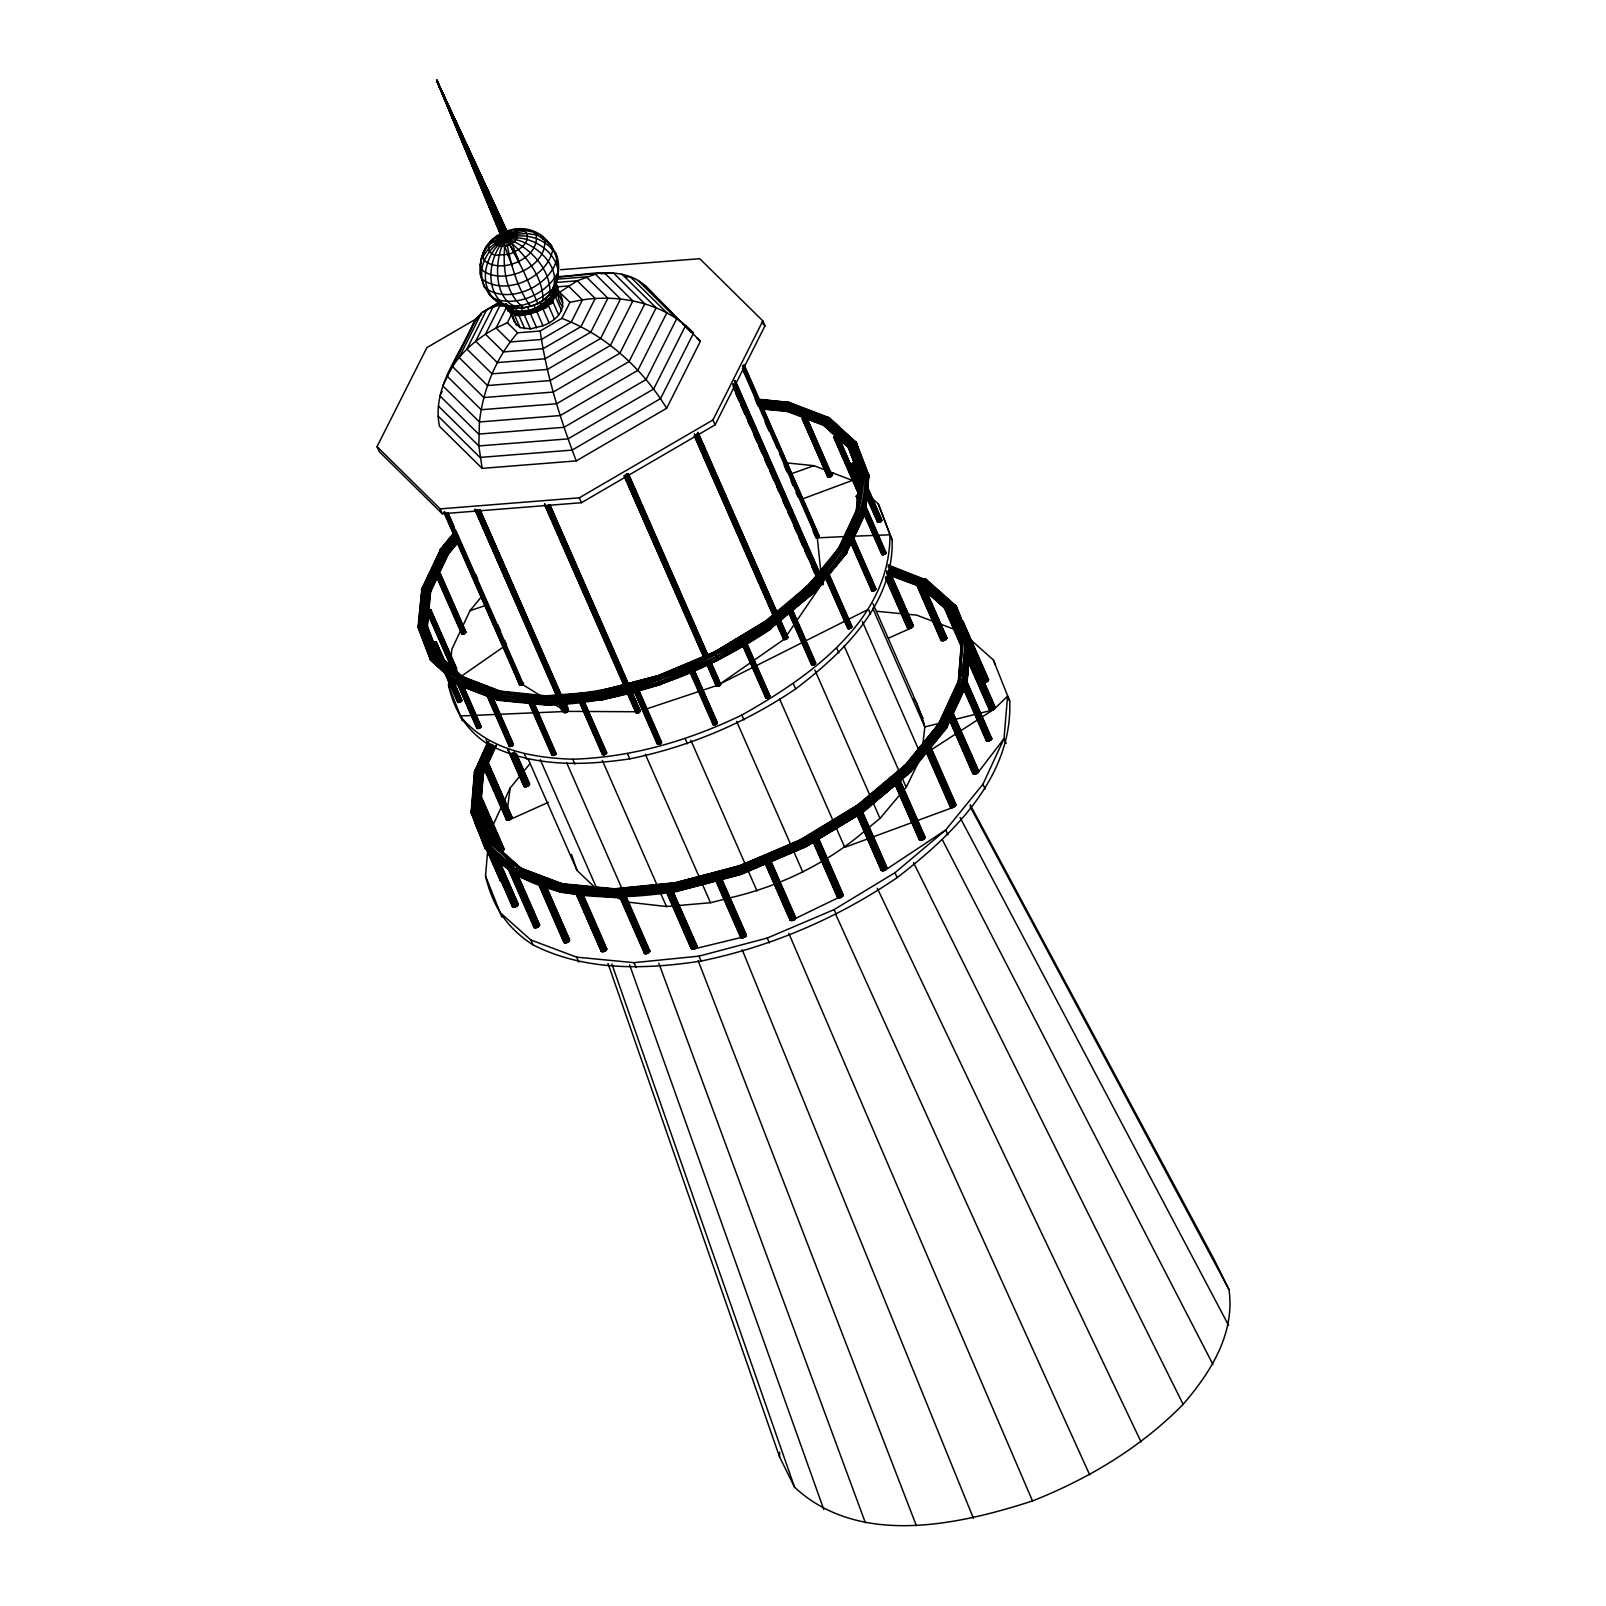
<?xml version="1.0" encoding="UTF-8"?>
<svg xmlns="http://www.w3.org/2000/svg" width="1606" height="1606" viewBox="0 0 1606 1606"><rect width="100%" height="100%" fill="white"/><g stroke="black" fill="none" stroke-linecap="round" stroke-linejoin="round"><path stroke-width="1.5" d="M790.835 917.849C787.402 921.302 794.809 921.342 795.592 918.391L843.27 895.305L817.876 837.007M970.144 804.686L1214.016 1259.325L1228.971 1289.518C1235.295 1333.422 1210.623 1372.508 1183.14 1404.327C1140.822 1447.468 1088.466 1478.785 1032.517 1500.948C957.537 1525.198 858.768 1547.04 794.548 1487.176L779.593 1456.983L779.633 1452.185M556.218 276.674C585.246 275.871 620.338 264.127 645.21 285.587L700.397 341.275L666.651 408.265L576.253 460.902L482.161 468.37L439.482 426.293C431.633 387.929 459.858 355.127 474.011 322.284L481.559 312.889L499.526 302.169M510.788 310.841L507.877 310.179L509.965 307.81M862.603 461.966L856.159 442.312L828.957 417.68L789.088 402.383L759.718 399.392M941.477 638.365C939.028 642.219 947.159 640.894 946.777 637.702L926.281 591.008M485.534 848.811C481.218 843.311 493.845 838.352 493.443 845.78L480.274 812.275C480.977 805.309 467.747 808.3 471.923 814.182L485.534 848.811L517.835 876.093M454.157 532.59L440.365 549.372L440.807 552.906M445.785 555.556C452.751 554.351 444.059 544.916 440.365 549.372M761.184 404.05L784.973 406.459L822.814 420.993L848.37 444.24L859.872 474.593L856.46 512.796C854.432 504.224 871.034 510.206 863.586 515.325M867.862 478.468C872.439 472.887 860.736 469.313 859.511 475.577L856.179 511.832M644.648 951.314C641.697 956.835 654.284 951.234 648.162 949.768M460.842 685.079L458.814 685.3L430.207 659.404C428.019 654.184 437.755 650.008 438.839 656.131L426.594 624.031C423.843 620.578 416.737 623.429 418.303 627.986L430.749 660.287L457.911 684.939L497.78 700.256L547.385 705.215L548.549 704.191M461.645 632.884L463.331 634.27L465.901 632.041L440.425 573.984L437.535 574.045M530.402 312.829L530.1 314.013L529.237 310.179M427.758 610.441L431.151 610.059L429.846 612.187L455.201 669.943L456.606 668.477L455.321 667.413M492.259 744.582L480.937 769.073L477.665 808.38L490.874 842.006L521.85 869.308C518.858 864.47 511.792 871.396 515.205 875.21L558.908 891.611L613.673 896.871L677.652 890.447L677.049 891.41C611.605 901.367 531.767 903.194 484.992 847.988L471.1 812.415L474.533 771.021C476.179 765.62 486.738 769.997 482.543 774.634L495.973 745.606M508.419 308.051C501.775 305.12 511.33 305.04 513.679 309.938M556.419 288.558L557.704 286.711L554.933 282.315M458.312 700.296C454.618 705.094 466.001 700.116 459.978 699.574M456.265 681.125L476.862 728.08C478.849 730.168 483.547 725.169 479.331 725.551M938.807 725.631C937.402 719.187 949.166 723.061 946.536 728.02L911.184 771.502L899.641 781.259M509.825 744.361C506.111 749.139 517.513 744.18 511.491 743.618M528.314 701.521L551.862 755.141L555.656 754.398L554.873 752.552M919.696 585.528L949.628 612.488L920.198 586.331C917.729 583.038 921.744 577.277 925.678 579.003L956.052 606.004L959.083 616.804M578.903 700.778L602.451 754.398C604.418 756.486 609.136 751.508 604.92 751.869M633.868 690.399L657.396 744.02L660.789 743.638L660.909 741.45M987.168 738.338C982.069 744 996.463 739.463 990.139 737.295M713.807 722.841C710.053 727.618 721.475 722.72 715.473 722.118M765.901 696.201C763.593 700.316 773.088 696.241 768.551 695.057M813.319 662.415C819.903 661.451 809.966 668.377 811.793 663.358M456.305 543.37L448.516 552.845L429.585 593.276C434.423 587.997 421.675 583.46 421.475 590.366L440.004 551.019L453.876 534.136M847.647 627.263C846.763 631.038 854.814 626.621 850.618 625.738M426.252 628.869L426.594 624.031M872.901 588.559C867.601 592.674 879.385 590.325 874.608 588.117M486.799 848.129L512.414 906.547C514.502 908.996 520.986 903.897 516.49 903.094M858.146 497.057L856.319 496.374L858.347 494.307M863.265 512.234L881.794 554.431L885.167 554.09L885.729 552.042M859.913 475.316L855.034 464.214L852.063 463.933L855.235 461.665M866.818 497.559L877.538 521.99L880.389 521.97L881.855 520.143L866.136 484.289M626.942 692.226L635.936 712.703L638.786 712.683L639.871 710.314M859.029 488.866L835.682 435.427L833.634 437.494L837.549 437.093M783.507 638.465C784.089 641.998 790.895 636.357 786.097 636.598M742.574 366.208L817.755 537.488L818.458 534.979M471.381 813.359L474.874 770.197M475.517 769.475L472.164 809.645L485.674 843.993L515.104 870.191L558.466 886.472L612.809 891.691L674.42 885.528L739.081 868.364L802.418 841.403L860.113 806.473L908.213 765.962L943.445 722.6L963.419 679.378L966.772 639.208L953.261 604.86L949.166 606.968L948.122 610.059L961.512 644.468L948.122 610.059L919.455 584.524L886.592 572.198M472.927 802.277L472.746 814.864M473.911 790.373L474.513 783.226M479.471 811.612L480.294 801.755M480.897 794.348L481.941 782.042M483.306 771.261L479.913 813.218L483.587 772.185M969.562 638.786L993.311 659.925L1009.712 701.079C1012.804 777.003 952.84 834.859 897.132 877.619C837.91 918.01 771.362 946.516 701.139 961.05C644.829 969.663 585.126 971.269 533.011 944.87C506.773 927.887 492.721 906.266 485.534 876.073L487.622 851.14M833.534 432.777L826.187 426.112L806.132 418.483L802.639 419.387L804.305 416.777M802.257 418.845L827.732 476.902L830.583 476.882L831.527 476.199L806.312 416.757M831.527 476.199L831.286 474.372M888.459 570.572L919.736 582.295L948.544 607.951L961.753 641.577L958.24 683.554L961.372 642.52C962.375 638.405 969.723 637.883 970.405 642.42L966.953 683.815L963.961 686.224M958.762 684.417L962.436 640.714L949.166 606.968L920.238 581.211L888.861 569.447M968.88 639.931L965.507 680.342L945.412 723.844L909.96 767.487L861.559 808.26L803.502 843.411L739.764 870.532L674.681 887.797L612.689 894L558.005 888.74L514.382 872.379L484.751 846.001M965.909 685.36L969.663 640.633M966.571 684.658L970.185 641.477L956.574 606.827L924.795 578.682M981.427 717.4L994.435 708.929L1007.564 696.181L1004.031 738.579L982.952 784.19L945.753 829.961L894.984 872.72L834.116 909.598L767.266 938.045L698.991 956.152L633.968 962.656L576.634 957.156L530.863 939.972L499.787 912.328M958.019 682.63C958.22 677.29 967.836 678.716 966.953 683.815L946.536 728.02L943.103 728.943M969.261 645.231L970.405 642.42L956.052 606.004L953.261 604.86M514.683 874.427L558.406 890.828L613.211 896.108L675.343 889.885L740.567 872.58L804.445 845.398L862.623 810.167L911.124 769.294L946.657 725.571L966.812 681.968L970.405 642.42M966.812 681.968L969.823 649.486M421.936 588.519L418.062 626.982L430.749 660.287L434.784 661.351M418.744 623.108L421.495 593.778M419.648 629.612L422.599 587.776M426.473 626.481L429.906 588.8L447.733 550.958L457.068 539.596M426.915 627.966L430.448 589.723L448.255 551.902L457.59 540.539M427.316 626.962L430.689 590.687M869.047 495.571L878.301 504.003L892.113 539.696C894.04 604.077 843.07 652.819 795.653 688.934C745.485 722.881 689.155 746.81 629.753 758.855C582.316 765.921 531.967 767.066 488.244 744.441C466.503 730.529 453.996 710.133 448.496 685.16L448.937 680.382M450.965 658.821L451.848 649.246L470.036 610.641L481.158 597.111M529.338 304.959L530.08 306.264C580.73 293.175 557.001 214.08 507.014 231.003L506.01 232.97L511.471 232.067L516.811 234.295C518.778 241.081 509.805 244.835 504.786 246.621L512.173 265.833M868.063 473.71C870.332 518.999 843.23 557.463 813.74 589.081C769.635 630.857 716.316 661.09 659.424 681.747C586.692 703.006 487.24 722.519 429.966 658.38M864.47 514.763L865.594 502.678M866.517 492.982L867.421 483.306M865.112 514.04L868.645 474.593M532.77 712.863L460.179 715.975C487.381 749.641 531.747 757.871 572.78 759.216C631.78 757.43 688.914 740.547 741.872 715.051C809.083 677.19 890.206 620.679 889.965 534.798L878.301 504.003M856.64 814.202L881.212 870.211C883.019 872.259 889.082 868.685 885.97 866.838M524.379 784.29C521.247 788.666 531.646 786.478 529.097 783.106M602.23 691.483L546.602 695.82L544.534 700.035L546.743 705.235C626.942 702.886 704.211 673.717 770.418 629.251C771.402 626.762 766.785 620.097 764.757 622.205C812.014 585.929 863.366 537.448 861.438 473.007L849.815 442.373L824.039 418.905L785.856 404.25L759.457 401.56M922.868 743.939L924.835 726.936L916.042 701.802L912.67 698.57M888.399 638.184L911.285 627.986L913.332 625.557L911.706 624.533M502.859 240.177L436.712 80.3L509.503 236.905C510.849 241.02 500.068 242.647 503.601 237.889M507.396 809.143L510.146 788.044L519.461 776.621M666.731 892.494L691.263 948.504C693.029 950.611 699.092 947.098 696.101 945.191M543.069 299.921C542.928 275.469 524.198 253.889 506.593 238.451M995.158 707.885L969.402 648.804L969.04 651.113L994.435 708.929L995.238 707.403L993.652 706.339M511.33 869.81L508.7 869.729L508.64 867.943L534.015 925.759C532.61 931.36 544.153 924.153 537.327 923.892M524.419 313.812C523.355 317.526 507.396 315.358 512.856 310.058M861.619 812.134C865.212 812.235 860.254 805.59 858.086 805.048L800.972 839.858L739.161 866.156L675.203 882.698L674.681 887.797L677.049 891.41M765.5 621.402L713.927 652.237L657.978 675.704L600.885 690.62C598.315 692.487 601.688 703.388 603.575 698.068M857.684 807.276L858.086 805.048M921.382 840.219L896.007 782.403L899.721 779.532L925.116 837.348L922.928 839.757L919.274 839.597L894.743 783.567M509.664 237.407L436.712 80.3L505.348 240.619C502.297 263.143 504.043 293.336 523.777 307.75L530.442 306.124C516.188 286.791 510.327 262.059 506.01 238.732M484.992 769.073L506.472 817.996C504.866 821.81 512.776 819.843 511.912 816.812L487.521 761.204M741.31 935.254C737.495 941.257 751.347 934.953 744.18 933.949M547.485 304.437C558.165 305.1 551.842 290.827 546.321 301.787C552.524 302.892 544.474 311.544 542.065 307.569M983.454 682.409C985.622 683.574 990.902 679.639 987.168 678.535M741.591 872.68L741.691 874.266L738.74 865.835M564.569 940.193C561.056 944.167 570.271 943.284 569.488 939.651L546.06 886.271M928.348 749.36L952.96 807.457L927.565 749.641L930.215 748.035L930.356 746.188L956.072 804.827L953.723 807.196L916.625 820.847M479.491 803.06L501.734 851.722L504.063 848.891L480.636 795.532M660.989 683.072C661.311 688.432 655.951 673.295 658.781 676.728M811.632 592.594C818.197 594.22 811.813 583.861 807.778 585.728L764.817 621.683M770.378 860.053L767.969 862.422L765.159 862.663L790.533 920.479M794.448 916.645L795.592 918.391L769.655 858.969M543.009 325.777L530.422 328.869L520.043 327.584L510.949 306.866C527.21 311.203 548.349 302.269 553.869 285.828L555.375 289.261L551.119 297.712L535.36 308.272L543.009 325.777C562.18 317.948 569.488 303.935 555.074 285.507L554.612 285.748M552.986 293.978L554.532 289.702M554.893 296.468C557.764 296.508 559.711 290.024 556.399 289.241C550.738 307.188 519.902 321.622 506.251 305.582M556.901 289.381C551.159 307.609 519.822 322.264 505.97 305.983M557.322 289.622C551.44 307.168 528.896 316.683 511.571 312.086M555.796 296.387L557.683 289.943M556.158 296.207L557.924 290.325M762.629 623.469L714.028 652.658L765.078 621.402M946.677 598.998L944.91 597.211M604.9 947.66C609.718 948.082 603.475 953.522 601.166 951.214L575.691 892.033M601.447 949.347L601.166 951.214M973.256 771.824C971.008 775.678 979.098 774.172 978.596 771.021L953 712.823L951.354 712.361M548.168 295.785C557.543 283.258 562.2 267.359 555.415 252.142M523.255 311.162L523.777 315.077M505.99 879.365L505.007 877.538M502.116 881.513L500.49 881.032L474.894 822.834L475.456 821.328M474.011 322.284L442.774 385.821L479.431 421.956L478.829 445.946L482.161 468.37M904.238 766.965L939.51 722.64L959.143 680.161M911.184 771.502L909.137 766.644L904.901 765.219L857.363 805.289M761.425 402.865L785.314 405.294L823.316 419.889L848.972 443.236L860.535 473.71L857.202 509.283L838.352 549.674C838.794 543.912 848.791 548.71 846.663 553.187L814.021 592.815M816.069 839.456L841.444 897.272L838.493 897.915L813.118 840.079L817.876 837.489L843.27 895.305M837.569 896.068L838.493 897.915M562.963 306.545C552.605 298.214 562.522 268.985 550.738 297.732M556.519 278.541L558.246 274.445M551.922 754.097L551.862 755.141M551.982 291.328C563.766 265.532 532.931 240.739 509.202 238.411L436.712 80.3L503.24 240.559M882.617 552.625L881.794 554.431M877.619 520.946L877.538 521.99M523.737 683.253L519.441 684.738L510.808 662.656M559.751 702.866C559.972 718.043 575.229 713.606 564.148 701.641M636.759 710.896L635.936 712.703M487.903 741.992L474.493 771.944L488.124 742.173M488.947 741.751L476.38 768.953L473.047 808.942L486.498 843.15L515.807 869.247L558.988 885.448L613.111 890.647L674.46 884.505L738.86 867.421L801.936 840.58L859.371 805.79L907.27 765.44L942.361 722.258L962.255 679.218L965.587 639.228L952.137 605.02L922.828 578.923M476.761 768.491L479.792 761.947M484.831 751.046L487.843 744.522M488.907 743.819L477.444 768.632L474.131 808.44L487.501 842.488C533.955 896.148 612.388 892.976 676.507 883.441L676.929 884.223M490.011 743.839L478.608 768.531L475.296 808.159L488.625 842.066L517.674 867.923L561.719 884.264M491.155 744.1L479.792 768.692L476.5 808.139L489.77 841.885L518.698 867.641L563.565 884.364L519.682 867.641M493.223 745.224L481.941 769.655L478.668 808.842L491.858 842.367L521.328 868.505M494.026 746.027L482.764 770.398L479.491 809.524L493.464 844.756L522.131 870.271M482.703 772.928L495.15 746.007M483.185 773.931L496.555 744.983M489.067 833.675L510.146 788.044M635.956 711.759L628.006 693.37M716.437 684.879C715.453 687.89 722.158 685.682 720.291 683.554M827.813 475.858L827.732 476.902M938.607 723.904L958.481 680.884M966.29 681.105L946.155 724.687L910.642 768.371L862.161 809.223L804.004 844.435L740.165 871.616L674.982 888.901L612.87 895.124L558.105 889.844L514.402 873.443L484.731 847.045M945.954 728.582L967.033 682.891M421.555 589.402L440.947 548.79M423.783 586.953L429.966 573.844M435.126 562.903L440.265 551.962M429.746 591.59L436.129 578.019M439.321 571.254L446.769 555.435L457.851 542.326M430.247 592.534L448.475 553.709M838.352 548.81L856.56 510.005M839.697 548.389L842.849 541.724M844.937 537.267L855.416 515.024M865.212 511.25C840.54 579.545 779.111 624.995 717.581 658.46C649.105 691.142 571.856 712.281 495.832 698.51L496.495 692.788L499.687 690.921M844.314 554.251L862.563 517.473M845.298 554.13L865.493 512.214M833.173 473.047L831.848 475.818L806.493 418.062M821.047 585.206L821.75 583.801M903.094 790.955L906.185 787.281L920.379 758.313M504.465 240.619L506.271 240.418L504.465 240.619C493.243 260.975 493.062 307.71 523.777 307.75M560.594 269.728L699.734 258.686L762.85 320.919L764.998 325.817L715.092 424.867L581.432 502.718L442.272 513.759L379.177 451.527L377.029 446.649L426.915 347.579L478.668 317.446M442.092 391.543L439.903 395.879L478.648 434.082L564.047 427.296L646.094 379.518L676.708 318.711L637.983 280.508M506.151 308.051L496.093 328.025C475.617 338.906 457.569 355.167 446.97 376.005L481.178 409.731L556.62 403.748L629.09 361.531L656.151 307.83L621.944 274.084M438.257 416.235L480.013 457.429L572.097 450.102L660.568 398.589L693.591 333.024C665.466 303.574 621.763 293.938 582.456 299.88L571.294 322.043L541.363 339.468L510.226 341.958L496.093 328.025L507.396 322.726L511.431 314.696M625.296 277.055L630.194 276.674L666.831 312.809L637.863 370.344L560.233 415.552L479.431 421.956C483.065 389.375 496.073 357.656 517.614 332.803L540.178 331.017L561.839 318.389L569.929 302.329L582.456 299.88L568.343 285.948L556.359 286.892M685.662 325.476L653.682 388.973L568.022 438.86L478.829 445.946L438.398 406.057M377.029 446.649L440.124 508.881L579.284 497.82L712.944 419.969L762.85 320.919M507.074 235.62L512.133 229.738L522.653 229.317M804.044 846.101L805.007 847.326L800.972 839.356L857.644 805.028M919.535 838.151L919.274 839.597M665.888 890.688L668.076 891.25L693.471 949.066L740.788 937.583L715.393 879.747L717.962 879.927L720.853 877.739L746.248 935.555M538.693 882.878L539.034 884.966L542.607 884.264L567.982 942.08M950.591 805.369L950.451 807.216L952.96 807.457M514.442 312.588L512.595 313.732L508.239 310.982M821.128 584.945L784.029 639.429L776.561 623.128L783.587 639.128M517.815 311.082L517.273 314.876L524.319 314.274M551.601 300.483L556.238 294.42L553.227 293.697M552.042 300.683L556.238 294.42M552.464 300.784L556.459 294.821M976.849 773.47L951.475 715.654L953 712.823M500.851 879.144L500.49 881.032M543.129 308.774L541.302 305.361M517.473 308.252C478.849 308.051 466.162 250.837 500.41 233.954M503.722 240.679C488.585 257.984 484.269 290.786 505.107 305.401C521.308 308.312 538.01 301.426 550.035 290.746C549.071 266.636 528.374 246.521 506.813 238.27M487.501 687.669L487.18 685.842L484.47 686.605M530.241 314.013L523.295 314.977M657.777 742.574L657.396 744.02M512.956 904.62L512.414 906.547M554.07 704.07L564.69 710.655L563.867 712.261M522.552 772.807L530.301 763.272M819.923 585.046L823.035 584.464L823.216 582.275M904.218 766.223L940.313 722.278L960.027 679.619L963.339 639.991L950.009 606.104L920.961 580.248L889.443 568.424M905.804 765.058L938.566 724.748M915.42 754.398L918.532 750.564M921.643 746.73L926.321 740.988M929.452 737.134L932.564 733.3M908.354 771.683L913.814 766.403M930.516 745.846L941.136 732.778M909.277 772.004L946.898 726.454M946.857 727.297L910.08 772.064M440.044 550.135L453.896 533.292M453.916 533.634L441.75 548.429L423.482 587.214L420.11 623.329L431.853 654.264C459.175 688.111 503.782 696.382 544.996 697.727C604.278 695.92 661.712 678.957 714.911 653.341C782.463 615.299 863.968 558.507 863.727 472.224L852.003 441.269L825.946 417.58L824.039 418.905L822.573 422.157L823.476 425.128L850.738 449.319L823.476 425.128M453.856 534.778L442.734 548.288L424.566 586.893L421.194 622.807L432.877 653.582C473.549 701.722 543.27 699.835 600.263 691.564C659.644 679.519 715.935 655.609 766.102 621.663M446.448 544.454L451.065 538.813M454.879 534.959L443.818 548.409L425.751 586.792L422.398 622.526L434.021 653.16C490.312 715.814 587.033 696.723 658.44 676.086M455.943 535.38L444.942 548.77L426.955 586.973L423.623 622.526L435.186 653.02L464.254 679.258M455.401 537.91L446.006 549.332L428.099 587.374L424.767 622.787L436.671 653.662M456.325 538.693L446.95 550.095L429.103 588.017L425.791 623.309L437.274 653.562L463.993 678.214L436.29 653.14M448.957 551.701L453.735 545.899M447.572 555.054L459.115 541.142M839.215 547.485L807.156 586.772L807.778 585.728M807.216 587.575L819.682 572.419M822.794 568.624L827.451 562.943M832.129 557.262L835.24 553.468M810.649 584.704L813.76 580.91M846.964 551.561C769.053 656.071 625.959 718.906 496.334 699.353L495.832 698.51M813.379 592.995L846.964 552.444M881.774 868.264L881.212 870.211M868.866 827.552L880.008 818.418L900.022 794.609M908.133 625.999L907.872 628.267L911.285 627.986L887.857 574.607M554.873 285.165L555.254 282.596M990.079 707.744L989.718 710.033L993.833 709.39L969.422 653.803M490.011 242.586L497.318 235.761L500.691 235.58L495.993 241.081L496.254 244.373L501.594 246.601L507.054 245.718M508.158 235.54L516.971 229.357L528.515 230.039M846.101 553.769L865.453 513.157L868.926 475.577L856.159 442.312C852.947 439.04 846.543 443.115 848.309 447.391L859.752 477.584L848.048 445.324L822.573 422.157L784.852 407.663L759.879 405.113M553.106 299.037C542.768 309.797 526.427 316.944 511.591 312.568M547.847 304.718L553.327 299.439M553.448 299.82L548.188 304.899L554.431 319.112M503.481 240.077C486.518 253.065 478.207 280.689 493.162 298.174C516.63 307.81 547.305 294.018 558.286 271.715C555.014 248.368 528.936 235.138 507.094 237.869M451.888 668.879L455.702 668.136L453.815 670.505M477.665 726.273L476.862 728.08M603.254 752.592L602.451 754.398M847.045 531.124L846.081 532.63L847.366 533.373M857.283 805.77L905.543 765.058M911.385 770.157C846.462 832.109 763.292 872.459 675.765 890.668M804.807 847.165L862.944 812.154L911.405 770.92M862.663 812.395L895.947 784.37M764.898 622.927C812.455 586.27 864.47 537.528 862.522 472.485L850.859 441.69L824.942 418.122L786.538 403.387L759.999 400.677M775.015 624.272L769.374 628.99L814.463 592.393M780.636 619.575L784.39 616.443M790.032 611.725L793.786 608.594M797.54 605.462L812.556 592.915M769.977 629.251L814.643 591.771M865.172 830.583C826.468 863.887 778.79 886.713 729.104 898.035M562.903 883.822C557.443 881.835 555.937 894.241 562.02 891.992M497.78 700.256L500.269 699.272M961.653 623.871L963.219 621.883L961.091 620.739M508.5 236.062L513.779 232.348L521.207 229.879L533.112 231.967L550.999 244.634L557.162 257.442C552.042 286.089 507.416 306.144 484.209 287.072L479.953 273.502L480.836 259.489L485.956 247.324L493.383 238.933L503.521 237.708L490.472 242.365L483.567 252.082L480.134 264.91L481.659 269.567L481.659 278.661C504.244 297.23 547.726 277.697 552.685 249.813C542.206 237.527 524.5 233.271 509.162 237.307M460.5 676.809L502.558 647.539M802.097 642.661L720.271 683.775L784.27 639.188M502.758 239.113L436.712 80.3L507.255 240.238L509.283 238.591M548.71 303.875L542.948 307.83L529.578 313.27M542.587 308.312L548.85 304.257M542.828 308.573L548.891 304.578M575.671 893.217L580.388 892.675L605.763 950.491M503.14 239.756C492.078 245.979 483.888 257 481.659 269.567C501.875 287.213 549.212 266.696 544.414 238.772L540.74 235.159M923.53 754.76L977.291 720.07M432.958 642.541L436.35 642.159L446.247 664.683M432.857 644.729L436.35 642.159M507.195 240.137L509.202 238.411L436.712 80.3L503.842 240.82M561.297 883.621L615.941 888.921C611.364 887.797 611.505 899.099 616.102 897.212M803.281 839.215L807.437 836.686M811.592 834.176L826.167 825.343M832.41 821.569L836.565 819.04M840.741 816.531L855.295 807.698M846.181 820.586L850.397 818.036M812.937 841.624L804.465 846.743L770.86 861.057M819.281 837.77L829.88 831.366M834.096 828.796L840.46 824.962M844.696 822.392L857.383 814.704M741.269 873.945L804.987 846.824L863.024 811.672M805.007 847.326L813.539 842.146M817.815 839.557L858.387 814.985M720.592 649.527L726.936 645.732M741.691 636.859L745.907 634.33M752.23 630.536L756.466 627.986M717.28 659.323L770.719 628.468M717.721 660.006L770.659 628.97M804.987 846.824L862.944 812.154M495.451 238.19L499.727 235.68M498.763 302.872L481.559 312.889L459.095 357.496L487.521 385.54L550.175 380.562L610.38 345.491L632.864 300.884L604.438 272.859L556.84 277.276M501.152 302.47L486.759 309.617L466.884 349.044L492.018 373.837L547.425 369.44L600.644 338.424L620.518 298.997L595.384 274.204L577.237 280.789L559.691 292.252L569.929 302.329M481.599 314.635L477.303 317.125L452.43 366.529L483.888 397.545L553.267 392.045L619.896 353.22L644.789 303.835L613.311 272.819L600.925 273.803M503.903 303.594L492.821 307.328L475.717 341.255L497.338 362.575L545.016 358.8L590.807 332.121L607.911 298.194L586.29 276.854L555.295 279.324M668.076 891.25L670.324 890.346L695.699 948.162M806.513 640.433L868.424 609.336L870.572 614.235M509.102 236.323L515.606 233.111L524.52 231.264L526.728 233.432C530.241 244.493 516.389 251.64 507.797 254.712M507.074 304.999C516.309 318.108 536.464 309.556 546.843 301.848L545.317 298.395M536.585 311.403L543.109 308.211M543.189 308.493L530.1 314.013L536.504 310.841M536.846 311.845L543.189 308.693M502.999 239.314L495.752 242.847L488.304 249.03L482.984 256.558L484.249 260.413C500.972 275.007 540.098 258.024 536.143 234.958L526.728 233.432L516.811 234.295L509.002 236.865M548.369 802.297L509.825 819.642L485.413 764.034M644.548 953.542L619.173 895.726L622.646 895.305L648.021 953.121M461.866 634.169L436.25 576.173L439.121 576.112L440.425 573.984M452.531 668.196L428.14 612.669L429.846 612.187M847.546 530.803L848.711 530.422M738.68 866.116L801.173 839.516M739.503 866.738L746.348 863.807M750.925 861.86L757.771 858.949M762.348 857.002L769.214 854.091M773.771 852.144L798.905 841.444M766.383 862.964L741.731 873.463L722.74 878.482M741.53 874.246L766.524 863.446M771.021 861.679L805.068 847.205M657.898 675.965L714.168 652.237L718.043 660.427M661.09 675.745L668.036 672.814M672.653 670.866L679.599 667.955M681.245 674.52L688.01 671.669M715.453 660.969L661.11 683.875L629.873 692.025L638.786 712.683M718.183 660.006L660.608 684.276L601.909 699.614M716.276 685.762L718.284 684.939M508.881 231.585L507.014 231.003L509.022 231.525M506.01 232.97L508.279 232.047L508.138 230.541M537.97 303.835L523.094 270.189L507.657 240.9L508.921 243.008L511.491 241.984L508.279 232.047M508.921 243.008L512.956 250.275L514.342 249.733L511.491 241.984M512.956 250.275L517.794 258.666L514.342 249.733M791.116 404.07L788.225 402.423L785.856 404.25L784.852 407.663L786.498 411.236L826.187 426.112M762.77 408.827L789.028 411.156L760.883 408.125M801.695 499.245L852.364 480.415L856.078 483.787M867.943 838.794L844.756 847.346L835.722 826.789M872.58 837.087L911.987 822.573M790.553 474.051L813.961 465.68L852.364 480.415M646.977 708.788L716.597 685.601M470.036 610.641L486.317 605.221M535.38 308.211L529.137 310.319L517.473 311.243M529.759 313.632L536.645 311.243M923.771 586.993L920.198 586.331M674.861 883.039L738.921 865.855M678.394 882.276L736.833 866.778M674.6 883.641C760.702 865.754 842.488 826.066 906.366 765.139C938.225 730.65 967.434 688.653 964.403 639.489L951.013 605.442L921.844 579.465L887.897 566.737M678.916 882.798L693.471 878.944M698.309 877.659L717.701 872.52M722.539 871.235L737.074 867.381M680.041 889.824L713.245 881.011M676.206 891.189L741.771 873.985M676.648 891.45L741.691 874.266M600.524 690.941L658.159 675.745M609.296 689.636L616.363 687.79M639.931 681.647L646.997 679.8M603.414 698.931L625.055 693.29M602.37 699.915L661.15 684.417M500.47 691.222L461.845 676.387C457.61 675.745 454.297 682.289 457.911 684.939M825.946 417.58L829.72 418.283L857.022 444.179M637.803 711.659L640.252 711.056L631.218 690.239M678.696 905.483L710.514 902.733L724.467 899.219M939.309 723.322L924.835 726.936L872.72 608.192M948.945 720.913L992.347 710.113L968.92 656.734M508.921 254.25L494.748 255.374L489.228 251.821L488.726 245.798C493.183 238.652 507.777 243.63 500.771 233.633M522.873 314.374L530.422 313.27M523.074 314.736L530.402 313.612L536.645 327.845M555.375 289.261L556.399 289.241M675.203 882.698L676.507 883.441M614.676 888.76L675.604 882.638M676.046 882.898L614.074 889.122L560.454 883.962M614.235 897.413L677.411 891.069M556.037 703.468L566.015 702.525M573.503 701.802L580.97 701.079M590.948 700.136L598.436 699.413M546.1 704.954L603.153 699.574M527.21 782.885L528.595 782.905M627.886 902.13L666.47 906.527L673.817 905.904M554.993 282.556L577.237 280.789L595.184 298.475L580.991 326.64L542.989 348.763L503.441 351.915L485.494 334.229L499.687 306.063L507.255 305.843M546.602 695.82L547.887 696.06L498.844 690.941M509.805 816.169L511.912 816.812M537.789 712.662L567.821 711.378L636.217 711.759M844.957 536.565L816.611 537.89L779.472 453.314M852.445 536.263L889.965 534.798L892.113 539.696M567.46 938.928L569.488 939.651M502.076 848.129L504.063 848.891M516.991 314.635L523.998 314.917M944.99 636.779L946.777 637.702M876.575 611.264L901.508 613.673M906.507 614.134L916.484 615.098L934.792 621.964M565.974 884.585L577.999 885.749M582.817 886.211L594.842 887.375M599.66 887.837L611.685 888.981M570.15 892.093L575.028 892.555M587.274 893.739L592.172 894.201M559.571 892.153L615.479 897.573M757.972 399.432L789.891 402.664M758.253 399.794L787.362 402.745L827.973 418.243M762.529 406.539L784.953 408.807L822.613 423.281L848.028 446.408L860.354 478.468M762.87 407.563L785.274 409.831L827.251 425.851M761.124 408.868L788.165 411.497M785.013 462.729L813.961 465.68M503.622 692.086L513.579 693.089M518.557 693.591L528.535 694.615M536.002 695.378L543.47 696.141M502.678 699.513L507.516 700.015M517.172 700.999L522.01 701.481M548.007 704.853L496.334 699.353M565.754 711.137L567.821 711.378L563.987 702.003L567.982 711.177M954.707 803.622L956.072 804.827M511.712 313.009L524.178 314.656L530.422 328.869M511.933 313.351L518.216 314.836M977.412 770.197L978.596 771.021M476.059 823.677L474.894 822.834M842.126 893.98L843.27 894.843M516.851 876.073L515.205 875.21M888.158 564.931L926.883 580.408L888.72 566.135M888.279 571.736L919.455 583.44L948.182 608.995L961.291 643.504L946.757 610.099M890.828 573.723L897.613 576.273M886.873 573.201L921.523 586.15M886.893 573.804L920.519 586.431M887.516 574.386L921.784 587.234L950.571 612.87M939.369 623.69L955.369 629.693M531.526 873.784L538.572 876.434M518.858 875.812L539.295 883.481M548.389 886.893L559.751 891.149M788.225 402.423L829.72 418.283M460.842 676.347L498.924 690.981M456.646 683.453L499.466 699.895M457.168 684.317L498.623 700.236M561.839 318.389C605.843 334.831 642.259 368.557 666.651 408.265M614.817 896.851L621.341 899.501M542.848 238.933L546.943 240.639L549.091 244.333M509.503 236.905L436.712 80.3L492.42 213.096M511.973 307.589L499.747 303.153L489.188 294.239L488.063 290.847M924.213 836.345L925.116 837.348M522.412 684.437L541.483 696.261M513.82 313.371L507.897 309.717L505.81 306.405M507.877 310.179L513.418 313.612M507.998 310.6L512.997 313.752M509.303 310.078L514.663 322.284L520.043 327.584M923.831 578.662L956.795 607.811M936.378 590.727L941.939 595.665M504.204 855.376L507.797 858.568M499.446 859.712L490.252 851.541L514.703 907.029M503.12 862.984L510.487 869.549M828.034 417.339L856.721 443.176M827.01 417.319L853.187 441.128L864.972 472.224C867.22 517.072 840.38 555.174 811.15 586.511C767.487 627.886 714.65 657.838 658.299 678.314C585.969 699.373 488.003 718.725 430.99 655.148L419.186 624.051M840.861 439.442L846.362 444.46M822.914 424.285L849.715 448.917L860.314 476.862M430.006 657.276C457.69 691.544 502.819 699.895 544.554 701.28C604.559 699.453 662.696 682.289 716.557 656.352C784.932 617.828 867.441 560.353 867.22 473.007L855.336 441.67M447.592 674.219L452.832 678.977M535.179 232.83L537.99 235.46M645.21 285.587L654.766 295.504M521.448 683.514L522.552 684.557L447.371 513.318M527.932 758.574L577.056 870.452L593.999 886.592M761.485 322.344L764.998 325.817M664.824 306.184L671.95 313.21M682.61 323.729L691.503 332.502M696.843 337.762L700.397 341.275M551.26 248.027L554.03 250.777M507.396 322.726L517.614 332.803M554.512 282.154L557.663 287.153M562.662 302.771L556.258 289.522M506.633 305.24C520.183 321.521 555.656 305.802 555.576 285.366M505.79 306.846L508.56 311.243M970.064 806.433L1228.971 1289.518M960.067 817.514L1228.63 1325.412M942.361 839.757L1212.992 1364.578M517.433 258.807L519.521 263.003L517.794 258.666M913.493 862.603L1183.14 1404.327M918.752 709.531L923.109 718.304M877.318 888.279L1141.083 1441.967M504.585 240.9L436.712 80.3L509.122 236.524M481.258 185.232L436.712 80.3L509.604 237.989M887.215 575.109L910.522 628.287M469.976 157.589L436.712 80.3L478.869 172.765M480.917 177.282L496.354 211.109M501.494 222.391L504.565 229.156M835.843 914.657L1089.711 1474.91M506.352 240.619L436.712 80.3L469.233 152.53M471.261 157.047L475.336 166.08M462.468 139.22L436.712 80.3L508.078 239.776M436.712 80.3L462.789 139.08M464.796 143.596L468.811 152.65M531.044 635.494L475.657 509.965L557.543 696.723M533.051 640.071L550.175 678.856M552.183 683.433L556.218 692.567M564.268 710.816L560.233 701.681L565.011 712.703M993.311 659.925L995.459 664.824M1007.564 696.181L1009.712 701.079M962.857 621.08L988.593 679.699M962.395 620.839L988.473 680.201M961.793 620.719L988.152 680.723M963.259 625.637L987.67 681.245M967.515 637.221L987.028 681.707M968.739 642.059L986.305 682.088M968.94 644.548L985.542 682.369M969.161 646.937L984.779 682.51M969.723 649.145L995.238 707.403M968.9 648.603L994.877 708.407M972.172 657.396L976.167 666.61M979.981 675.203L982.992 682.169M984.88 686.324L987.79 692.989M989.758 697.426L992.689 704.111M969.683 656.432L993.11 709.812M949.266 611.946L955.128 625.296M957.076 629.753L960.007 636.418M947.52 609.979L961.191 641.115M968.157 656.914L991.585 710.294M1006.179 743.458L1004.031 738.579L978.054 772.526L952.679 714.71M976.408 676.608L979.339 683.293M967.414 656.974L990.842 710.334M947.279 612.247L950.21 618.912M952.177 623.369L960.95 643.384M967.776 659.102L990.219 710.253M944.127 605.643L960.709 643.444M967.274 658.882L989.718 710.033M943.023 603.876L961.572 646.134M967.936 660.789L989.396 709.711M942.863 604.378L961.673 647.479M991.825 738.74L965.929 679.719L991.585 739.242M925.277 589.261L946.757 638.184M965.728 681.707L991.183 739.764M924.092 587.555L946.556 638.686M966.21 684.658L990.601 740.266M923.691 588.077L946.155 639.208M922.165 586.331L945.593 639.71M965.507 685.079L989.918 740.687M920.519 584.544L944.91 640.132M964.764 685.421L989.155 741.008M919.756 584.885L944.167 640.473M963.981 685.621L988.393 741.229M918.973 585.106L943.384 640.694M964.222 687.93L987.65 741.31M963.56 687.87L986.987 741.249M917.267 582.978L942.642 640.794M963.038 687.689L986.465 741.069M916.584 582.938L941.979 640.754M916.042 582.757L941.437 640.573M916.464 584.283L941.056 640.272M866.256 484.61L881.835 520.505M866.056 485.353L881.654 520.906M865.955 486.096L881.333 521.288M866.276 488.324L880.911 521.649M866.738 490.874L880.389 521.97M854.472 464.455L860.314 477.785M866.176 491.115L879.827 522.211M853.89 464.616L859.732 477.946M866.557 493.484L879.245 522.372M852.585 462.789L860.374 480.555M866.015 493.544L878.683 522.432M852.264 463.19L860.073 480.957M866.497 495.712L878.201 522.372M852.083 463.572L860.254 482.242M866.096 495.571L877.799 522.231M852.063 463.933L859.993 482.021M839.055 438.177L859.531 484.831M839.015 438.538L860.475 487.421M837.87 436.712L860.294 487.802M836.806 435.226L859.973 488.184M836.264 435.286L839.175 441.951M837.127 437.454L859.551 488.545M835.1 435.668L858.467 489.107M864.53 503.401L886.09 552.946M835.441 438.177L858.849 491.496M864.45 504.465L885.91 553.327M834.156 436.35L836.104 440.807M838.051 445.243L840.982 451.908M842.929 456.345L858.527 491.898M864.369 505.207L877.037 534.075M878.984 538.532L881.915 545.197M834.899 438.237L858.307 491.536M865.112 507.074L885.589 553.729M833.835 436.752L858.788 493.725M864.69 507.436L885.167 554.09M833.655 437.133L858.387 493.584M865.132 509.985L884.645 554.411M864.57 510.226L884.083 554.652M864.972 512.595L883.501 554.813M952.599 712.542L978.616 771.482M856.821 495.23L858.788 499.687M864.409 512.655L882.939 554.853M952.037 712.381L978.435 772.004M856.52 495.632L858.467 500.068M865.293 515.626L881.875 553.387M856.339 496.013L858.648 501.353M863.526 512.475L882.437 554.813M891.711 576.213L913.332 625.557M954.285 719.026L957.216 725.691M959.163 730.148L962.094 736.813M964.042 741.269L966.973 747.934M982.952 784.19L985.1 789.088M856.319 496.374L858.387 501.132M890.808 574.888L913.272 626.039M889.583 573.201L913.011 626.561M952.137 715.212L977.512 773.028M895.104 586.732L898.035 593.397M902.913 604.518L905.844 611.183M907.791 615.64L910.722 622.305M889.142 573.703L912.569 627.083M888.56 574.185L911.987 627.565M950.732 715.995L976.107 773.811M886.612 570.732L888.76 575.631M949.949 716.236L975.324 774.052M950.17 718.585L974.581 774.172M953.723 727.337L972.272 769.595M887.295 577.337L909.739 628.488M949.487 718.544L973.898 774.152M949.909 720.612L973.336 773.992M886.552 577.397L909.016 628.548M949.266 719.488L972.935 773.711M885.91 577.317L908.374 628.468M885.408 577.116L907.872 628.267M886.05 579.023L907.531 627.946M806.674 417.68L832.028 475.436M805.75 418.825L831.105 476.58M805.228 419.126L830.583 476.882M804.666 419.367L830.001 477.123M804.084 419.527L829.419 477.283M802.779 417.701L828.877 477.343M802.458 418.102L828.375 477.283M802.277 418.483L827.993 477.143M853.348 537.448L875.892 588.84M853.428 538.11L875.872 589.201M852.284 536.284L875.692 589.583M851.963 536.665L875.37 589.984M852.525 539.255L874.949 590.346M852.003 539.576L874.427 590.667M851.421 539.817L873.865 590.908M850.839 539.977L873.283 591.068M850.297 540.038L872.72 591.128M850.779 542.206L872.219 591.068M850.377 542.065L871.837 590.928M872.961 603.615L918.19 706.7L924.012 723.342M930.557 747.513L955.931 805.329M930.215 748.035L955.59 805.851M929.713 748.537L955.088 806.353M929.071 748.998L954.466 806.814M926.803 749.781L952.177 807.597M926.1 749.781L951.475 807.597M926.481 751.889L950.893 807.477M926.04 751.628L950.451 807.216M862.322 621.381L918.451 749.239M743.959 364.522L819.201 536.043M744.14 365.807L819.02 536.424M743.819 366.208L818.719 536.805M742.996 365.666L818.277 537.187M743.578 368.256L814.824 530.582L770.719 429.605M743.116 368.436L817.313 537.689L743.016 368.758M947.901 834.839L945.753 829.961L885.689 869.79L860.294 811.953M742.353 368.718L777.465 448.736M755.141 399.191L758.132 406.017M765.118 421.936L769.113 431.03M784.109 465.158L787.101 471.983M791.096 481.077L793.083 485.634M796.074 492.46L798.082 496.997M813.058 531.124L816.049 537.95M828.355 572.84L851.883 626.46M828.094 572.619L851.863 626.822M827.692 572.479L851.682 627.223M827.973 574.286L851.381 627.605M840.299 603.575L843.23 610.24M845.178 614.696L848.109 621.361M827.552 574.667L850.939 627.966M827.03 574.968L850.437 628.287M826.468 575.229L849.855 628.528M825.885 575.37L849.273 628.689M826.287 577.658L848.731 628.749M825.805 577.618L848.229 628.709M825.143 577.237L847.848 628.568M735.126 380.502L819 571.595M735.086 380.863L819.963 574.225M734.906 381.264L819.783 574.607M734.404 381.044L819.461 575.008M821.469 579.565L823.456 584.102M735.167 384.296L818.036 573.101M821.027 579.927L823.035 584.464M734.645 384.597L818.518 575.691M733.601 383.794L817.936 575.871M733.139 384.215L817.354 576.052M732.938 384.015L817.052 576.072M733.601 386.564L816.792 576.112M733.019 386.303L816.31 576.052M736.05 393.952L739.041 400.777M741.049 405.334L745.043 414.428M748.035 421.254L750.022 425.811M754.017 434.905L757.008 441.73M759.016 446.287L762.007 453.113M764.998 459.938L768.009 466.764M769.997 471.301L773.992 480.395M776.983 487.22L778.99 491.777M782.985 500.871L785.976 507.697M787.964 512.254L789.971 516.791M793.966 525.905L796.957 532.73M798.965 537.267L802.96 546.381M804.947 550.918L807.938 557.744M811.933 566.838L814.945 573.663M844.033 645.732L899.159 771.302M902.17 778.147L906.185 787.281M899.641 780.034L925.016 837.85M899.34 780.556L924.735 838.372M898.878 781.078L924.253 838.894M898.276 781.54L923.651 839.356M897.553 781.941L922.928 839.757M896.79 782.222L922.165 840.058M836.686 647.981L838.834 652.879M895.285 782.443L920.68 840.259M895.646 784.571L920.057 840.159M895.164 784.33L919.576 839.938M712.944 419.969L715.092 424.867M792.2 609.316L815.728 662.937M792.3 609.979L815.527 663.679M790.835 608.533L815.226 664.081M791.377 611.123L814.784 664.442M790.875 611.444L814.262 664.764M790.293 611.685L813.7 665.004M789.71 611.846L813.118 665.165M789.168 611.906L812.556 665.225M814.864 670.003L869.99 795.572M873.002 802.438L880.008 818.418M788.666 611.866L812.074 665.165M788.285 611.725L811.672 665.025M894.984 872.72L897.132 877.619M697.927 432.235L776.943 612.267M779.813 618.772L787.924 637.281M698.008 432.917L776.902 612.629M779.512 618.451L787.884 637.642M697.847 433.299L777.123 613.753M779.713 619.836L787.703 638.024M697.446 433.299L776.621 613.713M779.412 620.217L787.402 638.425M697.084 434.062L775.979 613.773M778.97 620.599L786.96 638.786M862.422 811.773L886.994 867.782M696.562 434.363L775.457 614.074M778.448 620.9L786.438 639.108M862.081 811.452L886.934 868.264M696 434.604L774.895 614.315M777.886 621.141L785.876 639.349M861.318 810.95L886.693 868.786M861.9 813.399L865.795 822.292M867.762 826.749L870.673 833.414M872.64 837.87L875.571 844.535M877.518 848.992L883.38 862.322M695.418 434.764L775.296 616.744M777.304 621.301L785.294 639.509M860.876 811.472L886.271 869.308M694.394 433.74L774.694 616.684M776.702 621.261L784.732 639.549M695.077 435.969L774.212 616.664L695.017 436.25M776.22 621.241L784.25 639.509M694.274 435.648L773.831 616.523M859.611 812.375L884.986 870.191M858.849 812.696L884.223 870.512M858.066 812.897L883.461 870.713M857.343 812.977L882.718 870.793M856.681 812.897L882.075 870.713M857.142 814.925L881.553 870.512M793.505 684.036L795.653 688.934M779.593 698.931L833.715 822.232M746.308 642.159L769.836 695.779M745.646 641.778L769.816 696.141M746.248 643.203L769.635 696.522M745.927 643.605L769.334 696.924M745.505 643.966L768.913 697.285M744.983 644.287L768.391 697.606M744.421 644.528L767.829 697.847M743.839 644.689L767.226 698.008M743.277 644.749L766.684 698.068M742.795 644.709L766.182 698.028M741.992 644.026L765.801 697.867M817.675 837.991L843.05 895.827M817.293 838.513L842.668 896.349M816.731 839.015L842.126 896.831M815.306 839.797L840.701 897.613M814.543 840.018L839.918 897.854M813.78 840.119L839.175 897.955M817.454 848.831L819.401 853.288M822.332 859.953L824.279 864.409M830.141 877.759L833.072 884.424M835.02 888.861L837.951 895.546M812.576 839.918L837.951 897.734M812.957 841.444L837.569 897.453M834.116 909.598L836.264 914.476M741.872 715.051L744.02 719.95M552.524 289.983L561.618 310.701M549.613 294.279L558.707 314.997M628.327 473.71L708.668 657.155M710.655 661.712L720.652 684.457L710.615 661.552M628.588 475.557L707.483 655.268M710.474 662.094L720.472 684.839M736.652 721.395L790.774 844.696M792.782 849.253L802.799 872.098M627.284 473.67L707.162 655.649M710.173 662.475L720.15 685.22M626.842 474.031L706.74 656.031M709.732 662.856L719.709 685.601M626.34 474.352L706.218 656.332M709.21 663.158L719.207 685.903M625.758 474.593L705.656 656.573M708.647 663.398L718.625 686.143M625.176 474.754L705.074 656.734M708.065 663.559L718.043 686.304M625.617 477.082L704.512 656.794M707.503 663.619L717.501 686.364M625.135 477.042L704.03 656.754M707.021 663.559L716.999 686.324M624.272 475.798L704.572 658.721M706.58 663.298L716.617 686.163M624.112 475.838L704.311 658.54M706.259 662.957L716.356 685.943M539.977 302.069L549.071 322.786M533.915 305.06L535.42 308.493M693.912 669.481L717.32 722.78M693.892 669.822L717.3 723.142M693.732 670.224L717.119 723.523M693.411 670.605L716.818 723.925M703.789 695.458L706.7 702.123M708.647 706.58L711.578 713.245M692.989 670.987L716.396 724.286M692.467 671.288L715.875 724.607M691.905 671.549L715.312 724.848M690.339 669.481L714.73 725.009M689.777 669.541L714.168 725.069M689.295 669.501L713.666 725.029M689.476 671.027L713.285 724.888M527.551 307.127L529.057 310.56M770.077 859.23L795.753 917.889M772.988 867.722L775.919 874.387M777.866 878.843L793.484 914.416M769.876 861.097L795.251 918.913M788.887 905.523L791.818 912.188M769.354 861.599L794.729 919.415M768.712 862.041L794.087 919.877M767.969 862.422L793.344 920.238M767.186 862.663L792.561 920.499M766.423 862.803L791.818 920.619M765.921 862.743L776.662 887.215M778.609 891.671L781.54 898.336M783.487 902.773L789.349 916.123M765.741 862.803L791.116 920.619M764.717 862.382L790.112 920.218M521.328 308.151L522.833 311.584M515.667 308.071L517.192 311.504M518.517 314.555L524.76 328.788M510.788 310.4L514.663 322.284M507.516 304.658L509.022 308.091M510.367 311.142L516.61 325.376M690.861 740.286L745.987 865.875M747.995 870.432L757.008 890.989M685.3 738.901L687.448 743.799M579.284 497.82L581.432 502.718M767.266 938.045L769.415 942.943M638.305 688.833L661.692 742.494M721.576 878.683L746.348 935.073M638.124 689.576L661.511 742.875M637.803 689.958L661.21 743.277M720.552 878.261L745.927 936.097M637.381 690.339L660.789 743.638M720.07 878.783L745.465 936.599M636.859 690.64L660.267 743.959M719.448 879.245L744.843 937.061M635.314 688.673L659.705 744.2M634.731 688.833L659.122 744.361M718.725 879.626L744.12 937.462M635.153 691.122L658.56 744.421M717.962 879.927L743.337 937.743M634.671 691.062L658.058 744.381M634.27 690.921L657.677 744.24M717.199 880.088L742.574 937.904M716.477 880.108L741.852 937.924M715.875 879.988L741.249 937.824M549.834 504.826L629.211 686.103M549.814 505.609L628.006 684.176M640.051 711.599L630.997 690.56L640.252 711.056M548.871 504.987L627.745 684.698M630.756 691.524L639.73 712M548.429 505.348L627.324 685.059M630.315 691.885L639.308 712.361M547.907 505.669L626.802 685.381M547.345 505.91L626.24 685.621M629.231 692.447L638.224 712.923M546.763 506.071L625.657 685.782M628.649 692.608L637.642 713.084M546.201 506.131L625.095 685.842M628.087 692.648L637.08 713.124M545.016 503.983L623.891 684.437M544.615 504.224L624.614 685.782M627.203 692.467L636.598 713.084M544.474 504.304L623.951 685.401M645.371 754.318L699.493 877.619M702.484 884.464L710.514 902.733M627.605 753.957L629.753 758.855M672.191 889.804L697.064 946.155M672.593 891.049L697.004 946.637M671.689 889.604L696.743 947.159M674.962 898.416L677.893 905.081M679.84 909.538L682.771 916.203M688.633 929.553L690.58 933.989M692.527 938.446L695.458 945.111M670.927 889.865L696.301 947.681M698.991 956.152L701.139 961.05M669.622 890.748L694.996 948.564M668.859 891.069L694.234 948.885M583.922 700.899L606.747 752.893M667.353 891.31L692.728 949.126M583.159 699.955L606.566 753.274M668.036 893.699L673.878 907.049M675.845 911.505L678.756 918.17M680.723 922.627L691.263 948.504M582.858 700.357L606.265 753.676M666.711 891.23L692.106 949.046M666.209 891.009L691.604 948.845M582.436 700.718L605.823 754.037M581.914 701.039L605.321 754.358M581.352 701.28L604.739 754.599M580.77 701.441L604.157 754.76M580.208 701.501L603.615 754.82M579.104 700.035L603.113 754.78M578.943 700.437L602.712 754.639M602.33 760.401L657.456 885.99M660.447 892.836L666.47 906.527M561.136 694.776L479.833 509.564L560.815 695.378M479.772 510.206L560.976 695.177M479.391 510.427L560.655 695.579M563.586 702.223L567.661 711.558M478.929 510.728L559.209 693.631M563.224 702.786L567.239 711.92M477.845 509.785L559.731 696.321M477.283 510.025L559.169 696.562M562.16 703.388L566.155 712.482M476.701 510.186L558.587 696.723M561.578 703.548L565.573 712.642M478.327 514.241L481.338 521.087M483.306 525.684L486.317 532.53M488.344 537.066L490.352 541.644M493.323 548.509L497.378 557.623M499.366 562.2L502.357 569.066M507.396 580.449L510.367 587.334M515.406 598.717L521.448 612.408M523.415 616.985L526.447 623.811M533.453 639.83L537.488 648.924M539.455 653.522L542.507 660.347M547.485 671.79L550.517 678.615M552.484 683.212L554.532 687.749M476.139 510.226L558.025 696.763M559.932 702.063L564.529 712.642M474.894 509.142L557.141 696.582M559.771 702.505L564.128 712.502M474.874 509.503L556.88 696.342M572.78 759.216L574.928 764.115M625.336 894.703L649.888 951.174M566.737 762.85L621.863 888.439M625.276 896.088L649.687 951.696M623.891 894.381L649.266 952.217M623.329 894.883L648.704 952.699M621.883 895.646L647.278 953.462M621.12 895.867L646.495 953.683M620.378 895.947L645.753 953.763M619.715 895.907L645.09 953.723M533.614 701.862L556.138 753.615M533.553 702.906L555.977 754.017M533.232 703.308L555.656 754.398M532.811 703.669L555.234 754.76M475.637 574.466L477.624 579.003M497.599 624.493L500.59 631.319M504.585 640.433L506.593 644.97M531.325 701.762L554.732 755.081M447.974 512.555L453.976 526.306M456.004 530.843L523.235 684.036M447.632 513.137L522.813 684.397M530.763 702.023L554.15 755.322M447.231 513.177L522.291 684.718M530.181 702.183L553.568 755.482M529.619 702.244L553.026 755.543M446.468 513.478L521.729 684.959M528.715 702.063L552.524 755.503M445.243 512.234L521.147 685.12M444.701 512.294L520.585 685.18M444.2 512.234L520.103 685.12M443.818 512.093L519.702 684.979M440.124 508.881L442.272 513.759M633.968 962.656L636.117 967.555M540.258 759.678L596.388 887.536M524.5 754.298L526.648 759.196M582.396 892.896L606.827 948.965M582.255 893.88L606.646 949.467M582.175 894.321L605.603 947.681M581.894 894.401L606.285 949.989M601.005 938.767L603.936 945.452M440.144 573.743L465.881 632.403M439.743 573.603L465.72 632.784M579.726 893.117L605.101 950.933M439.241 573.583L465.419 633.165M438.679 573.643L464.997 633.547M492.741 697.325L513.338 744.281M578.983 893.478L604.358 951.294M438.097 573.804L464.475 633.868M492.46 697.104L513.318 744.642M492.058 696.964L513.157 745.023M578.2 893.719L603.575 951.535M438.558 576.353L463.913 634.109M491.396 696.542L512.856 745.425M516.751 754.519L529.578 783.848M515.867 753.194L529.538 784.33M437.976 576.514L463.331 634.27M490.974 696.924L512.414 745.786M515.606 753.716L529.277 784.852M577.437 893.839L602.832 951.655M490.452 697.225L511.912 746.107M576.755 893.819L602.15 951.655M437.414 576.574L462.769 634.33M514.201 752.01L528.836 785.374M576.674 894.261L601.086 949.869M436.912 576.554L462.267 634.31M488.907 695.257L511.33 746.348M575.53 892.555L601.567 951.495M513.619 752.491L528.254 785.856M488.324 695.418L510.748 746.509M487.762 695.478L510.206 746.569M512.916 752.893L527.551 786.257M486.658 694.013L509.704 746.529M486.498 694.414L509.303 746.388M512.153 753.214L526.788 786.579M511.37 753.415L526.025 786.779M513.659 759.839L516.57 766.504M518.537 770.96L521.468 777.625M510.648 753.475L525.282 786.84M509.022 751.186L524.64 786.759M508.078 749.761L523.697 785.334M508.018 750.243L524.138 786.559M430.87 609.818L456.606 668.477M430.468 609.698L456.445 668.859M429.966 609.658L458.613 674.801M463.231 685.682L481.158 726.554M430.368 611.866L457.951 674.44M462.468 684.738L480.997 726.936M454.538 667.735L457.449 674.4M462.167 685.12L480.676 727.337M486.096 739.563L488.244 744.441M453.976 667.795L455.923 672.231M461.725 685.501L480.254 727.699M429.284 612.428L453.655 667.976M461.223 685.822L479.752 728.02M428.702 612.589L453.073 668.136M460.641 686.063L479.17 728.261M459.095 683.995L478.588 728.421M427.658 612.629L452.029 668.156M428.22 614.696L450.644 665.787M458.533 684.056L478.046 728.482M457.429 682.61L477.544 728.441M456.285 680.763L477.143 728.321M546.14 886.713L569.568 940.092M545.036 885.006L569.427 940.594M576.634 957.156L578.782 962.034M544.695 885.528L569.106 941.116M544.213 886.03L568.624 941.618M452.089 678.013L461.845 700.216M436.089 641.938L446.227 665.045M452.069 678.374L461.825 700.577M435.688 641.798L445.083 663.198M450.925 676.527L461.665 700.979M435.186 641.758L443.959 661.752M449.64 674.701L461.344 701.36M541.864 884.645L567.259 942.461M487.22 760.863L511.912 817.735M434.624 641.818L443.397 661.813M449.218 675.062L460.922 701.722M487.722 762.85L511.15 816.229M541.102 884.926L566.476 942.742M435.065 644.287L441.891 659.845M447.733 673.175L460.4 702.043M487.22 762.669L511.631 818.257M434.483 644.548L440.345 657.878M447.171 673.416L459.838 702.304M486.738 763.191L511.15 818.779M540.339 885.067L565.713 942.883M542.587 891.772L563.084 938.466M434.885 646.917L439.763 658.038M446.588 673.576L459.256 702.464M486.136 763.653L510.527 819.241M539.636 885.087L565.011 942.903M564.409 942.782L538.351 883.4L563.967 942.541M434.323 646.977L438.217 655.87M445.043 671.428L458.694 702.525M444.561 671.388L458.212 702.484M443.878 671.007L457.81 702.344M485.614 766.564L509.042 819.923M484.851 766.724L508.279 820.104M491.316 781.901L494.246 788.566M448.496 685.16L462.327 720.873M484.129 766.765L507.556 820.124M484.49 768.872L506.934 820.024M484.008 768.652L506.472 819.803M518.015 875.571L539.616 924.936M517.072 874.266L539.516 925.417M518.196 877.237L538.693 923.932M516.791 874.788L539.255 925.939M516.329 875.31L538.793 926.461M480.676 795.974L504.123 849.353M514.743 873.564L538.191 926.923M480.535 796.476L503.963 849.855M481.178 799.226L503.622 850.377M514.04 873.965L537.468 927.324M480.676 799.728L503.12 850.879M512.294 872.038L536.705 927.626M480.997 802.418L502.477 851.341M510.547 869.99L535.922 927.806M521.789 896.329L524.72 903.014M526.668 907.45L529.599 914.135M531.546 918.572L534.477 925.237M480.274 802.779L501.734 851.722M509.825 870.03L535.2 927.846M508.359 868.465L534.577 927.766M508.279 868.946L534.095 927.545M479.712 805.409L499.225 849.895M483.045 814.282L485.976 820.967M487.923 825.404L495.732 843.19M479.01 805.409L497.559 847.667M479.391 807.497L497.94 849.755M478.949 807.236L496.535 847.265M499.486 861.418L518.196 904.078M497.659 857.865L518.156 904.559M496.435 856.159L517.915 905.081M498.924 863.064L507.697 883.079M509.664 887.536L512.595 894.201M496.013 856.66L517.493 905.603M494.467 854.934L516.911 906.085M492.801 853.127L516.229 906.507M530.863 939.972L533.011 944.87M491.075 851.24L515.466 906.828M488.565 849.293L513.96 907.109M488.124 849.534L513.298 907.049M486.919 847.827L512.776 906.868M475.095 821.85L483.868 841.865M474.894 822.352L500.891 881.333M485.534 876.073L501.935 917.207M743.658 367.633L768.752 425.148M734.665 385.36L817.936 575.851M777.023 623.449L784.029 639.429M694.595 436.089L773.59 616.323M628.147 473.549L708.587 656.934M464.435 143.757L466.423 148.294M550.035 505.348L629.211 685.923M478.287 510.327L559.691 696.181M449.58 522.833L458.613 543.45M460.621 548.047L463.632 554.913M465.64 559.51L467.647 564.087M470.658 570.973L479.692 591.59M484.711 603.053L490.733 616.824M492.741 621.402L498.763 635.153M500.771 639.75L503.782 646.616M505.79 651.213L508.801 658.079M810.869 435.226L813.74 441.931L810.91 435.266M815.667 446.408L818.538 453.113L815.687 446.428M820.465 457.59L828.134 475.456L820.465 457.59M476.821 173.508L479.752 180.314M788.787 933.327L1032.517 1500.948M483.185 189.809L486.096 196.655M488.023 201.212L490.934 208.057M494.347 217.673L503.079 238.491M742.213 949.748L973.417 1518.252M955.289 605.362L970.325 643.404M960.89 621.402L965.407 632.884M967.213 637.482L969.924 644.367M954.345 604.98L967.896 639.449L964.544 679.76L944.489 723.142L909.137 766.644L860.856 807.316L802.96 842.367L739.402 869.428L674.5 886.653L612.669 892.836L558.145 887.596L514.623 871.275L485.072 844.977L471.522 810.488M480.053 810.368L493.203 843.792M480.796 815.467L485.193 826.668M488.706 835.622L491.356 842.347M471.16 811.431L485.434 847.125M698.148 960.569L916.384 1525.7M576.253 460.902C560.173 418.925 546.582 375.623 540.178 331.017M857.002 445.263L868.886 476.601M866.838 473.128L868.525 477.584M854.312 441.248L866.156 472.485C868.404 517.513 841.464 555.776 812.114 587.234C768.27 628.809 715.212 658.861 658.621 679.438C586.009 700.597 487.622 720.01 430.368 656.192L418.524 624.955M502.678 239.736L501.152 235.721L504.786 246.621M422.358 634.591L424.887 641.276M427.437 647.981L429.966 654.686M418.122 625.959L431.532 660.949M658.841 963.279L865.373 1522.749M629.572 964.845L823.818 1509.6M817.032 536.464L817.434 537.629M611.846 963.941L794.548 1487.176M571.455 854.452L577.056 870.452M608.012 963.48L779.593 1456.983M817.293 537.408L820.686 570.572M557.342 285.908L557.844 291.549M557.001 285.627L557.563 291.89M556.559 285.426L557.182 292.151M556.077 285.326L556.72 292.312M506.151 303.935L506.492 307.95M505.81 303.614L506.151 307.649M566.717 712.241L562.722 703.147L566.717 712.241M808.942 430.769L806.071 424.064L808.982 430.789"/></g></svg>
